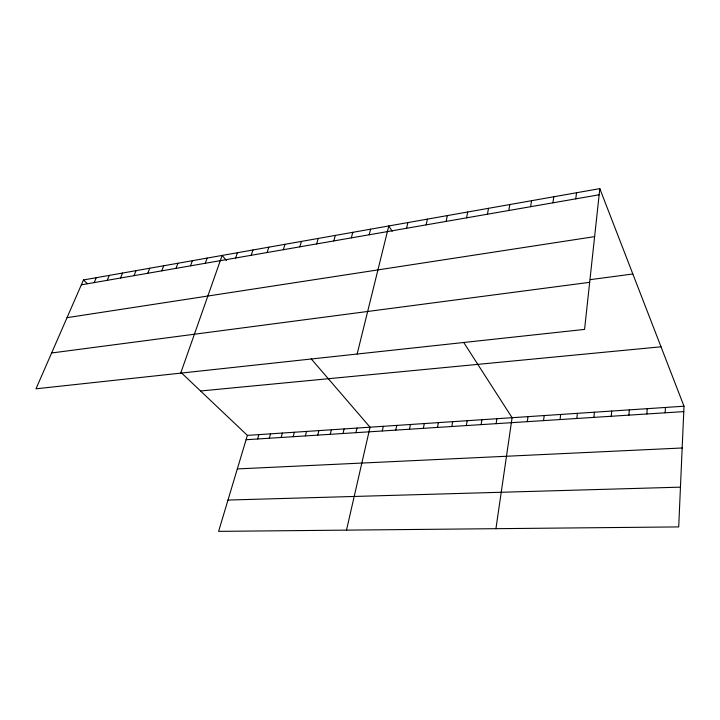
<?xml version="1.0" encoding="UTF-8"?>
<svg xmlns="http://www.w3.org/2000/svg" width="720" height="720" viewBox="0 0 720 720"><rect width="100%" height="100%" fill="white"/><g stroke="black" fill="none" stroke-linecap="round" stroke-linejoin="round"><path stroke-width="1.08" d="M599.814 188.631L584.568 329.409L36 388.8L83.466 279.963L599.814 188.631L684 406.215L678.708 526.914L218.601 531.369L247.383 435.384L181.503 372.915M665.154 412.803L665.451 407.457M646.875 413.982L647.226 408.672M628.911 415.134L629.316 409.869M611.253 416.268L611.703 411.048M593.901 417.384L594.396 412.2M576.837 418.482L577.386 413.334M560.052 419.553L560.655 414.459M575.775 198.846L576.531 192.744M543.555 420.615L544.203 415.557M527.328 421.659L528.012 416.637M552.933 202.824L553.779 196.776M495.927 528.687L512.091 417.699L463.635 342.342M530.613 206.703L531.531 200.709M496.125 423.666L496.89 418.716M481.113 424.629L481.914 419.715M508.788 210.501L509.787 204.552M466.335 425.583L467.181 420.705M451.791 426.51L452.664 421.668M487.44 214.209L488.511 208.314M437.463 427.437L438.372 422.622M423.351 428.346L424.296 423.567M466.56 217.845L467.703 211.995M409.455 429.237L410.427 424.494M446.13 221.391L447.336 215.595M395.766 430.119L396.765 425.403M382.275 430.983L383.31 426.303M426.132 224.874L427.41 219.123M346.491 530.136L370.044 427.194L311.202 358.866M406.557 228.276L407.898 222.579M355.887 432.675L356.976 428.067M342.981 433.503L344.097 428.922M357.138 354.033L388.791 225.954L392.211 231.264M330.255 434.322L331.398 429.768M317.718 435.132L318.888 430.605M369.18 234.774L370.629 229.167M305.352 435.924L306.549 431.433M351.315 237.879L352.818 232.317M293.166 436.707L294.381 432.243M281.142 437.481L282.384 433.044M333.81 240.93L335.358 235.404M269.298 438.246L270.558 433.836M316.647 243.909L318.24 238.437M257.607 438.993L258.885 434.619M299.808 246.843L301.455 241.407M283.293 249.714L284.985 244.314M267.093 252.531L268.821 247.176M251.199 255.294L252.972 249.984M235.602 258.003L237.402 252.729M180.702 373.14L222.129 255.438L226.431 260.442M205.254 263.286L207.126 258.093M190.485 265.851L192.393 260.694M175.986 268.371L177.93 263.25M161.748 270.846L163.719 265.77M147.762 273.285L149.76 268.236M134.01 275.67L136.035 270.666M120.501 278.019L122.553 273.051M107.226 280.332L109.305 275.391M94.176 282.6L96.282 277.695M81.342 284.832L599.148 194.787M67.023 317.664L594.621 236.628M590.319 279.639L632.844 273.996M51.624 352.98L589.671 282.321M200.556 390.987L661.005 346.788M247.383 435.384L684 406.215M246.078 439.731L683.766 411.606M237.321 468.927L682.173 447.984M227.988 500.058L680.454 487.152M83.466 279.963L87.381 283.671"/></g></svg>
